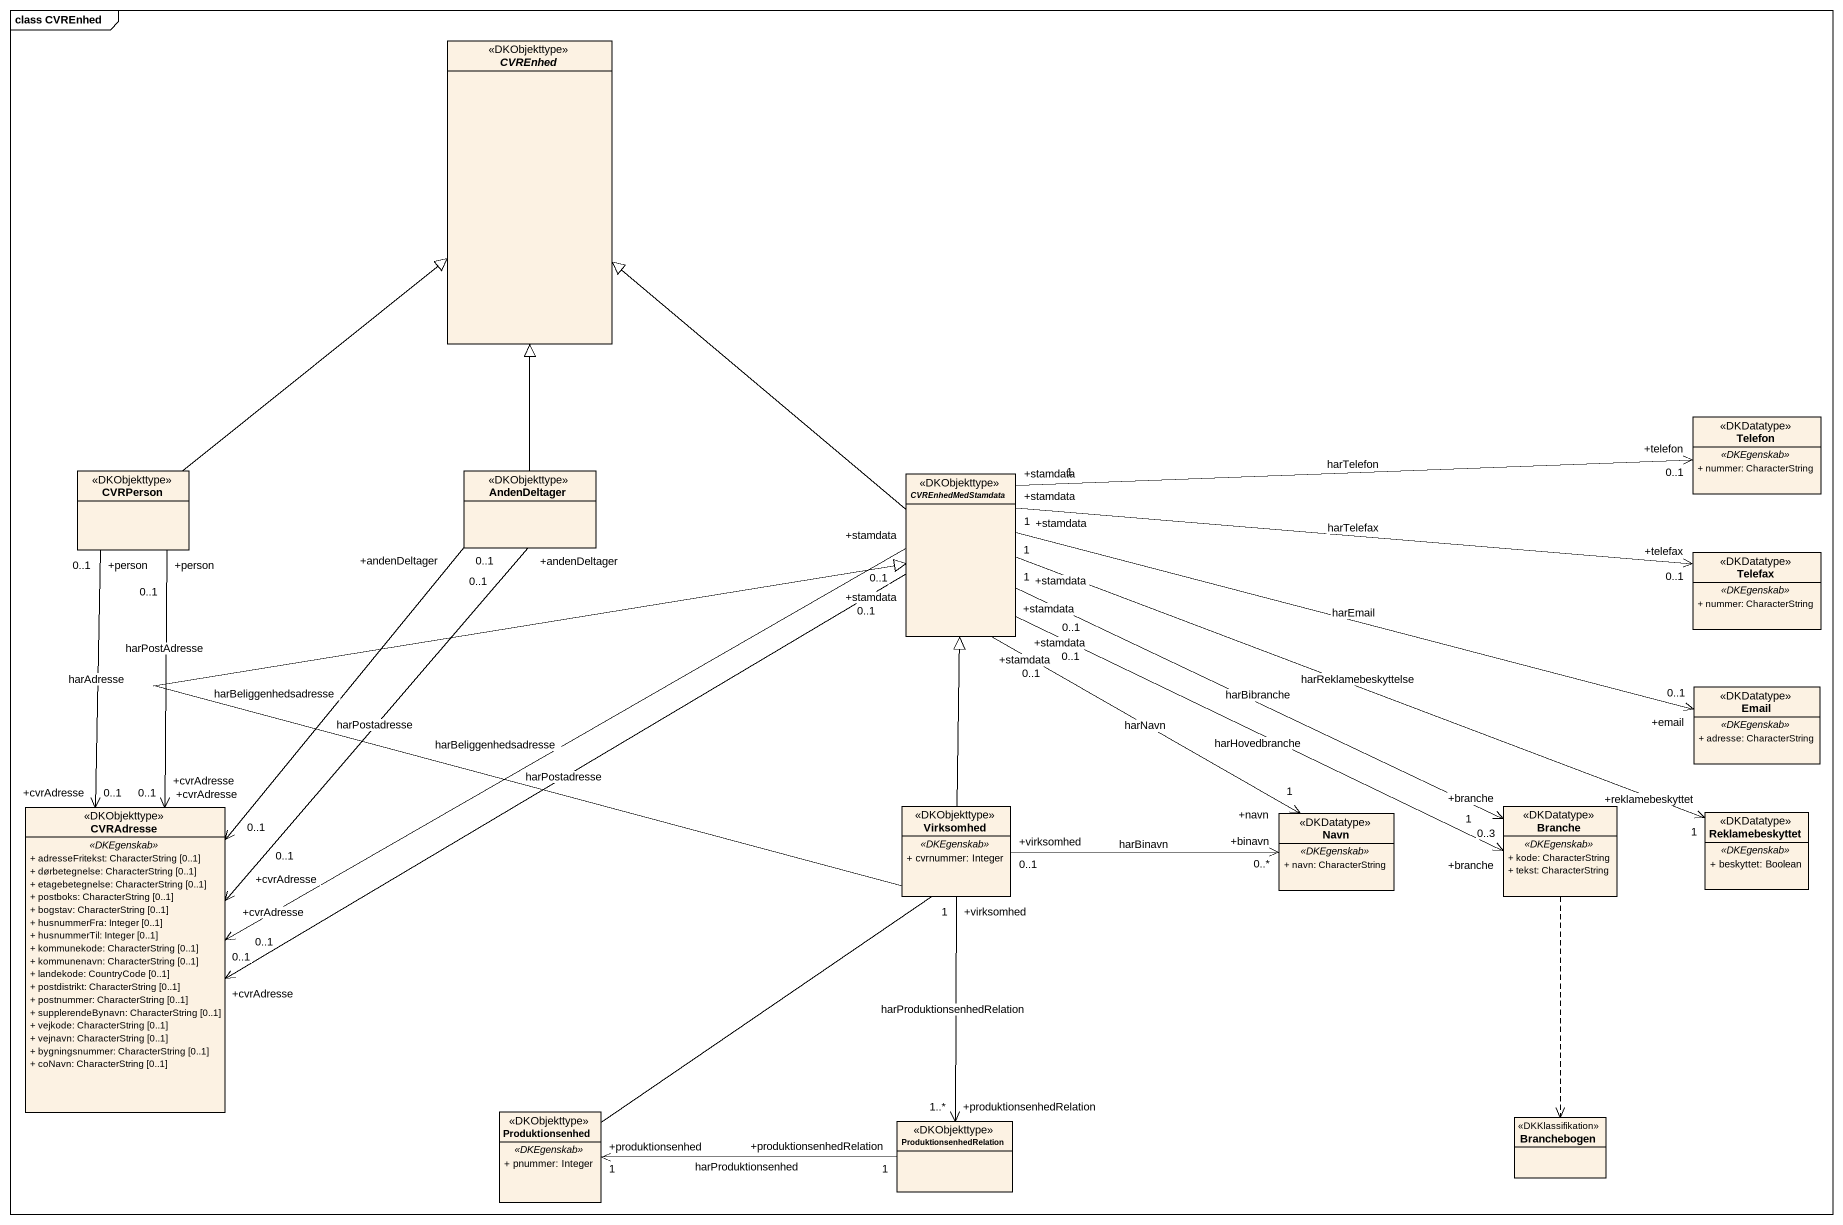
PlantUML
@startuml
mainframe class CVREnhed
hide circle
hide empty members
skinparam classAttributeIconSize 0
abstract class CVREnhed <<DKObjekttype>>
class Telefon <<DKDatatype>> {
  .. <<DKEgenskab>> ..
  + nummer: CharacterString
}
class CVRPerson <<DKObjekttype>>
class AndenDeltager <<DKObjekttype>>
abstract class CVREnhedMedStamdata <<DKObjekttype>>
class Telefax <<DKDatatype>> {
  .. <<DKEgenskab>> ..
  + nummer: CharacterString
}
class Email <<DKDatatype>> {
  .. <<DKEgenskab>> ..
  + adresse: CharacterString
}
class CVRAdresse <<DKObjekttype>> {
  .. <<DKEgenskab>> ..
  + adresseFritekst: CharacterString [0..1]
  + dørbetegnelse: CharacterString [0..1]
  + etagebetegnelse: CharacterString [0..1]
  + postboks: CharacterString [0..1]
  + bogstav: CharacterString [0..1]
  + husnummerFra: Integer [0..1]
  + husnummerTil: Integer [0..1]
  + kommunekode: CharacterString [0..1]
  + kommunenavn: CharacterString [0..1]
  + landekode: CountryCode [0..1]
  + postdistrikt: CharacterString [0..1]
  + postnummer: CharacterString [0..1]
  + supplerendeBynavn: CharacterString [0..1]
  + vejkode: CharacterString [0..1]
  + vejnavn: CharacterString [0..1]
  + bygningsnummer: CharacterString [0..1]
  + coNavn: CharacterString [0..1]
}
class Virksomhed <<DKObjekttype>> {
  .. <<DKEgenskab>> ..
  + cvrnummer: Integer
}
class Branche <<DKDatatype>> {
  .. <<DKEgenskab>> ..
  + kode: CharacterString
  + tekst: CharacterString
}
class Navn <<DKDatatype>> {
  .. <<DKEgenskab>> ..
  + navn: CharacterString
}
class Reklamebeskyttet <<DKDatatype>> {
  .. <<DKEgenskab>> ..
  + beskyttet: Boolean
}
class Produktionsenhed <<DKObjekttype>> {
  .. <<DKEgenskab>> ..
  + pnummer: Integer
}
class ProduktionsenhedRelation <<DKObjekttype>>
enum Branchebogen <<DKKlassifikation>>
CVRPerson -up-|> CVREnhed
CVRPerson "+person\n0..1" --> "+cvrAdresse\n0..1" CVRAdresse : harAdresse
CVRPerson "+person\n0..1" --> "+cvrAdresse\n0..1" CVRAdresse : harPostAdresse
AndenDeltager -up-|> CVREnhed
AndenDeltager "+andenDeltager\n0..1" --> "+cvrAdresse\n0..1" CVRAdresse : harBeliggenhedsadresse
AndenDeltager "+andenDeltager\n0..1" --> "+cvrAdresse\n0..1" CVRAdresse : harPostadresse
CVREnhedMedStamdata -up-|> CVREnhed
CVREnhedMedStamdata "+stamdata\n1" -right-> "+telefon\n0..1" Telefon : harTelefon
CVREnhedMedStamdata "+stamdata\n1" -right-> "+telefax\n0..1" Telefax : harTelefax
CVREnhedMedStamdata "+stamdata\n1" -right-> "+email\n0..1" Email : harEmail
CVREnhedMedStamdata "+stamdata\n0..1" -left-> "+cvrAdresse\n0..1" CVRAdresse : harPostadresse
CVREnhedMedStamdata "+stamdata\n0..1" -left-> "+cvrAdresse\n0..1" CVRAdresse : harBeliggenhedsadresse
CVREnhedMedStamdata "+stamdata\n0..1" -right-> "+branche\n0..3" Branche : harBibranche
CVREnhedMedStamdata "+stamdata\n0..1" -right-> "+branche\n1" Branche : harHovedbranche
CVREnhedMedStamdata "+stamdata\n0..1" --> "+navn\n1" Navn : harNavn
CVREnhedMedStamdata "+stamdata\n1" -right-> "+reklamebeskyttet\n1" Reklamebeskyttet : harReklamebeskyttelse
Virksomhed -up-|> CVREnhedMedStamdata
Virksomhed "+virksomhed\n0..1" -right-> "+binavn\n0..*" Navn : harBinavn
Virksomhed "+virksomhed\n1" --> "+produktionsenhedRelation\n1..*" ProduktionsenhedRelation : harProduktionsenhedRelation
Branche ..> Branchebogen
Produktionsenhed -up-|> CVREnhedMedStamdata
ProduktionsenhedRelation "+produktionsenhedRelation\n1" -left-> "+produktionsenhed\n1" Produktionsenhed : harProduktionsenhed
@enduml
